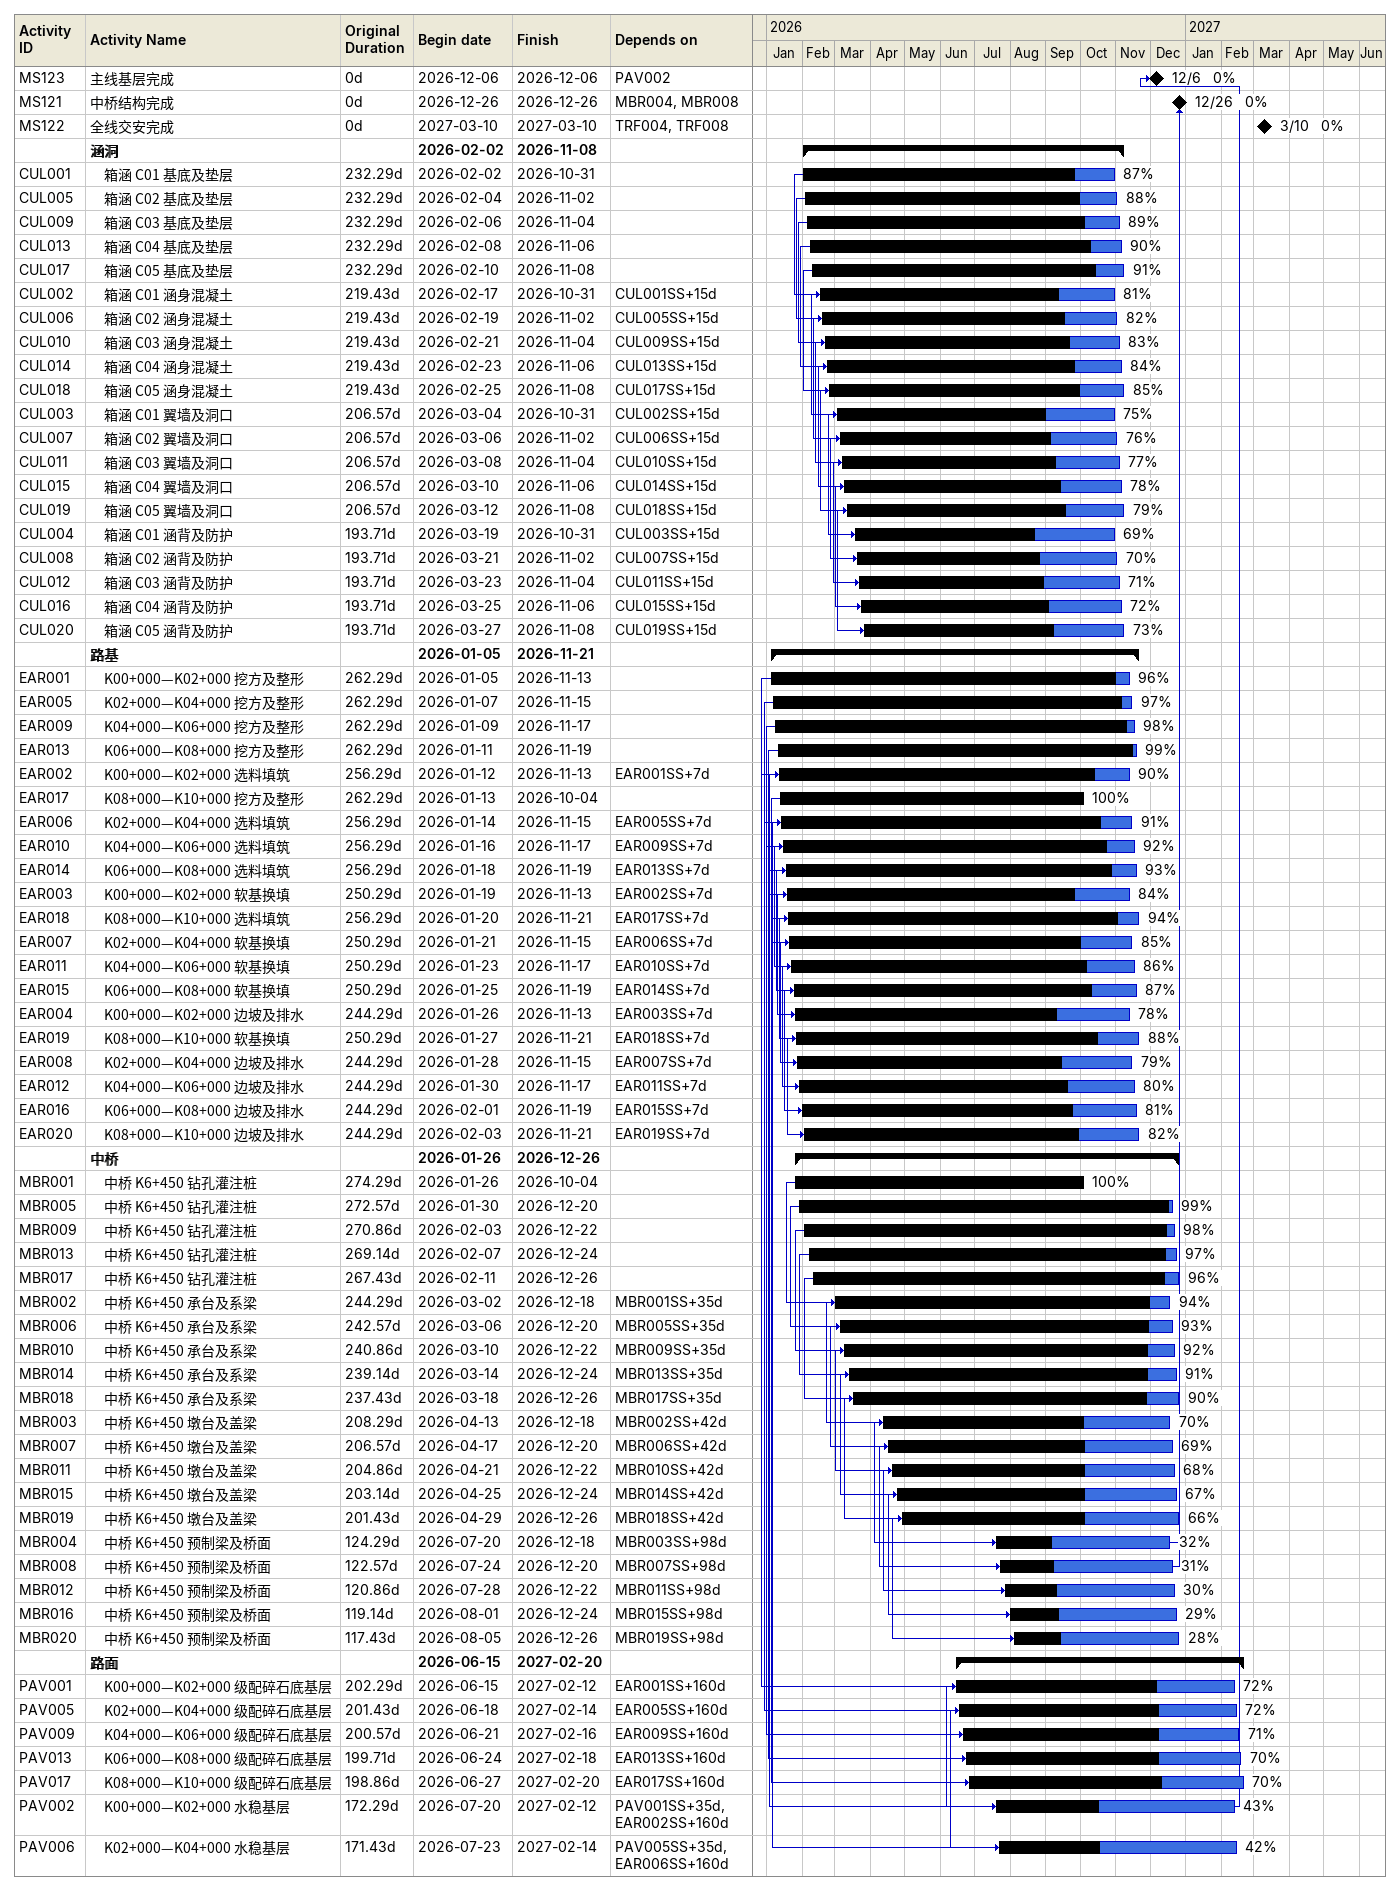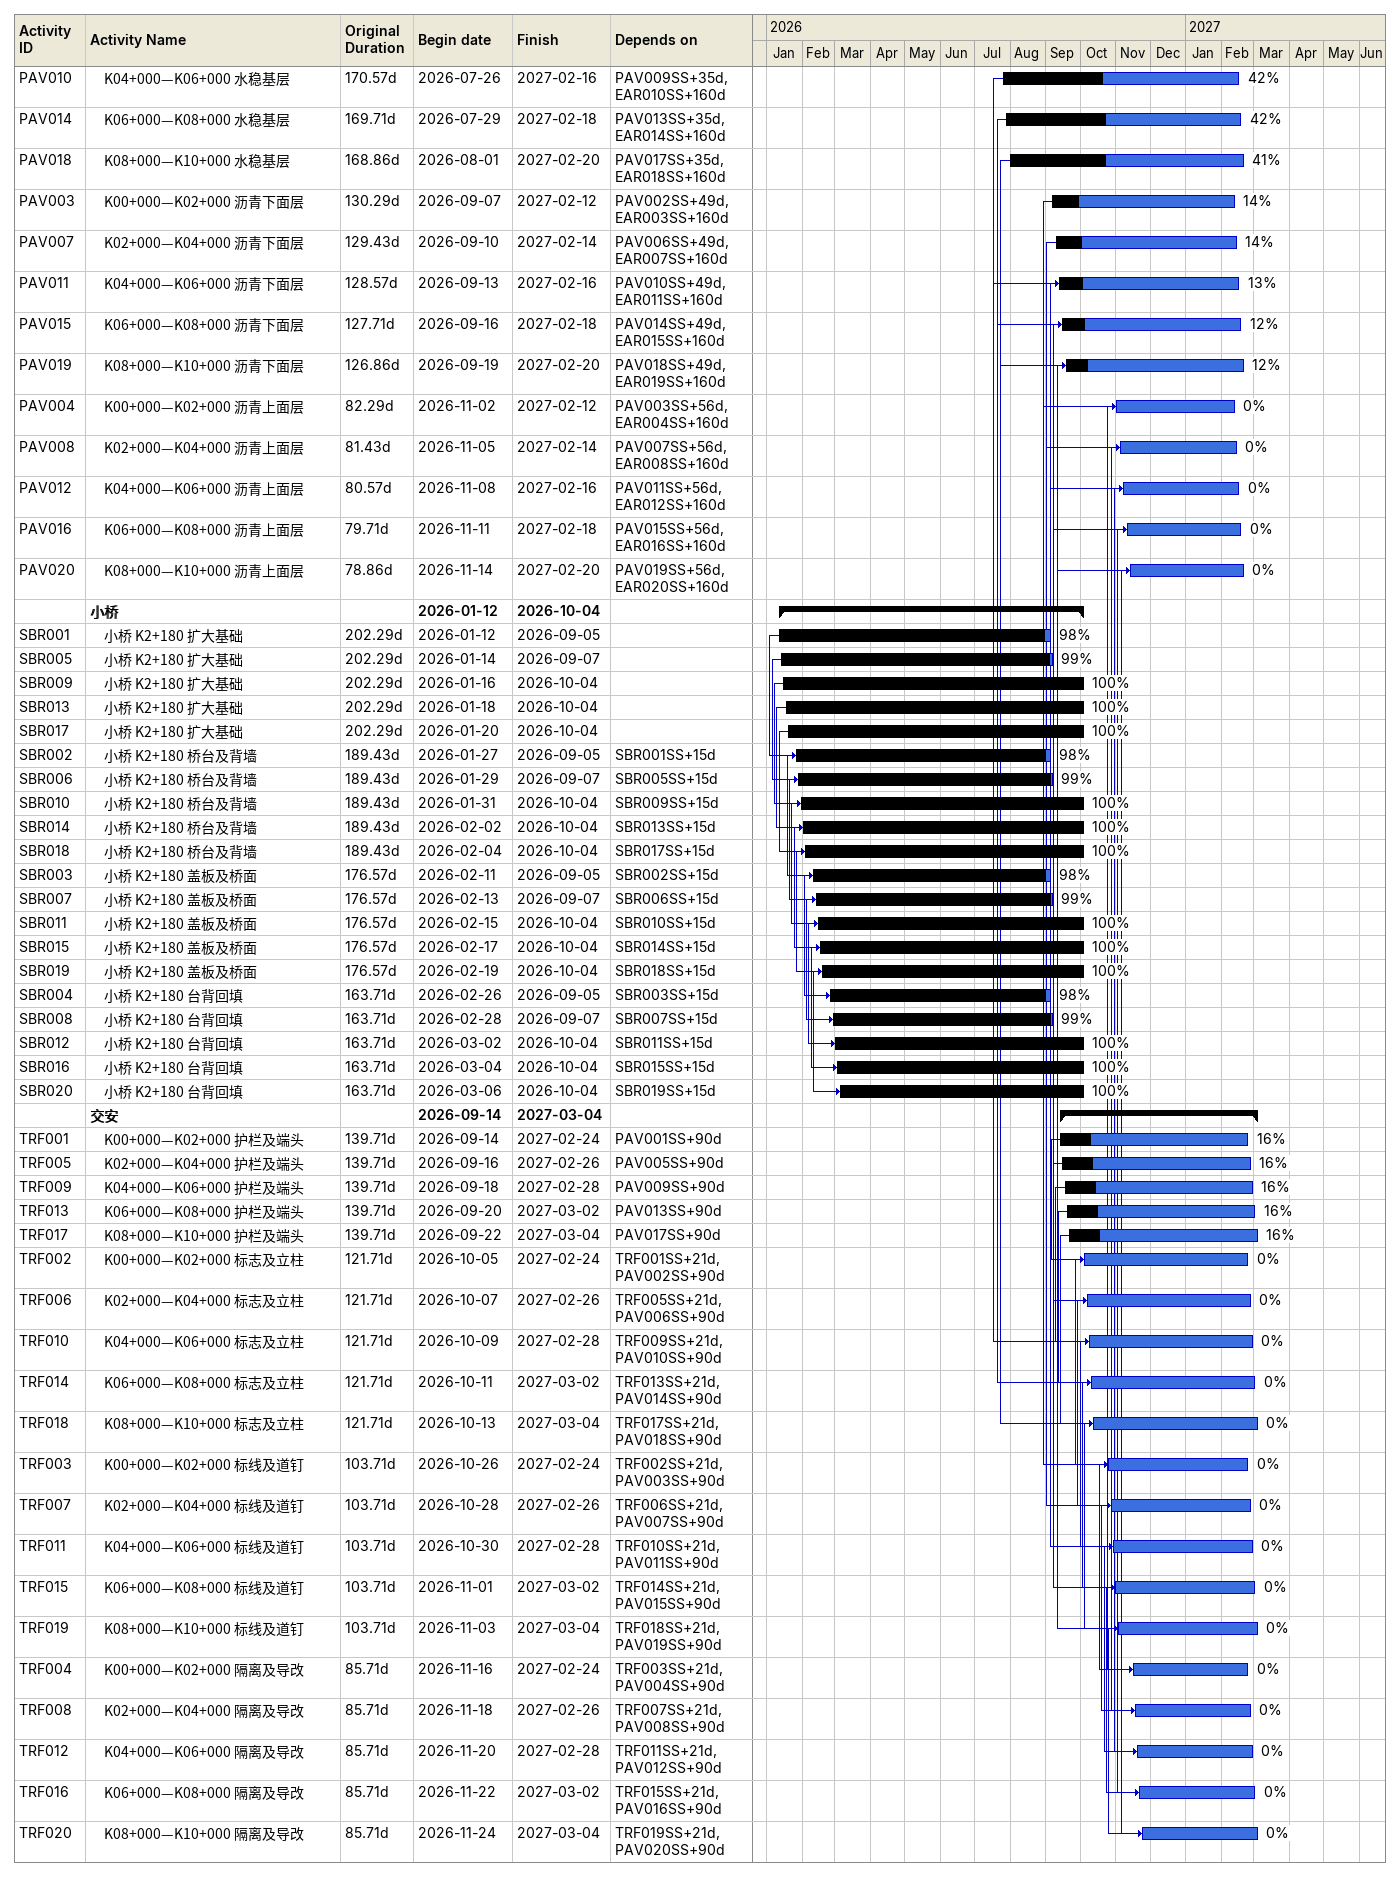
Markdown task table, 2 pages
| ID | Level | Task | Original duration | Start | Finish | Predecessors | % complete |
|---|---|---|---|---|---|---|---|
| MS123 | 1 | 主线基层完成 | 0d | 2026-12-06 | 2026-12-06 | PAV002 | 0 |
| MS121 | 1 | 中桥结构完成 | 0d | 2026-12-26 | 2026-12-26 | MBR004, MBR008 | 0 |
| MS122 | 1 | 全线交安完成 | 0d | 2027-03-10 | 2027-03-10 | TRF004, TRF008 | 0 |
|  | 1 | **涵洞** |  | 2026-02-02 | 2026-11-08 |  |  |
| CUL001 | 2 | 箱涵 C01 基底及垫层 | 232.29d | 2026-02-02 | 2026-10-31 |  | 87 |
| CUL005 | 2 | 箱涵 C02 基底及垫层 | 232.29d | 2026-02-04 | 2026-11-02 |  | 88 |
| CUL009 | 2 | 箱涵 C03 基底及垫层 | 232.29d | 2026-02-06 | 2026-11-04 |  | 89 |
| CUL013 | 2 | 箱涵 C04 基底及垫层 | 232.29d | 2026-02-08 | 2026-11-06 |  | 90 |
| CUL017 | 2 | 箱涵 C05 基底及垫层 | 232.29d | 2026-02-10 | 2026-11-08 |  | 91 |
| CUL002 | 2 | 箱涵 C01 涵身混凝土 | 219.43d | 2026-02-17 | 2026-10-31 | CUL001SS+15d | 81 |
| CUL006 | 2 | 箱涵 C02 涵身混凝土 | 219.43d | 2026-02-19 | 2026-11-02 | CUL005SS+15d | 82 |
| CUL010 | 2 | 箱涵 C03 涵身混凝土 | 219.43d | 2026-02-21 | 2026-11-04 | CUL009SS+15d | 83 |
| CUL014 | 2 | 箱涵 C04 涵身混凝土 | 219.43d | 2026-02-23 | 2026-11-06 | CUL013SS+15d | 84 |
| CUL018 | 2 | 箱涵 C05 涵身混凝土 | 219.43d | 2026-02-25 | 2026-11-08 | CUL017SS+15d | 85 |
| CUL003 | 2 | 箱涵 C01 翼墙及洞口 | 206.57d | 2026-03-04 | 2026-10-31 | CUL002SS+15d | 75 |
| CUL007 | 2 | 箱涵 C02 翼墙及洞口 | 206.57d | 2026-03-06 | 2026-11-02 | CUL006SS+15d | 76 |
| CUL011 | 2 | 箱涵 C03 翼墙及洞口 | 206.57d | 2026-03-08 | 2026-11-04 | CUL010SS+15d | 77 |
| CUL015 | 2 | 箱涵 C04 翼墙及洞口 | 206.57d | 2026-03-10 | 2026-11-06 | CUL014SS+15d | 78 |
| CUL019 | 2 | 箱涵 C05 翼墙及洞口 | 206.57d | 2026-03-12 | 2026-11-08 | CUL018SS+15d | 79 |
| CUL004 | 2 | 箱涵 C01 涵背及防护 | 193.71d | 2026-03-19 | 2026-10-31 | CUL003SS+15d | 69 |
| CUL008 | 2 | 箱涵 C02 涵背及防护 | 193.71d | 2026-03-21 | 2026-11-02 | CUL007SS+15d | 70 |
| CUL012 | 2 | 箱涵 C03 涵背及防护 | 193.71d | 2026-03-23 | 2026-11-04 | CUL011SS+15d | 71 |
| CUL016 | 2 | 箱涵 C04 涵背及防护 | 193.71d | 2026-03-25 | 2026-11-06 | CUL015SS+15d | 72 |
| CUL020 | 2 | 箱涵 C05 涵背及防护 | 193.71d | 2026-03-27 | 2026-11-08 | CUL019SS+15d | 73 |
|  | 1 | **路基** |  | 2026-01-05 | 2026-11-21 |  |  |
| EAR001 | 2 | K00+000—K02+000 挖方及整形 | 262.29d | 2026-01-05 | 2026-11-13 |  | 96 |
| EAR005 | 2 | K02+000—K04+000 挖方及整形 | 262.29d | 2026-01-07 | 2026-11-15 |  | 97 |
| EAR009 | 2 | K04+000—K06+000 挖方及整形 | 262.29d | 2026-01-09 | 2026-11-17 |  | 98 |
| EAR013 | 2 | K06+000—K08+000 挖方及整形 | 262.29d | 2026-01-11 | 2026-11-19 |  | 99 |
| EAR002 | 2 | K00+000—K02+000 选料填筑 | 256.29d | 2026-01-12 | 2026-11-13 | EAR001SS+7d | 90 |
| EAR017 | 2 | K08+000—K10+000 挖方及整形 | 262.29d | 2026-01-13 | 2026-10-04 |  | 100 |
| EAR006 | 2 | K02+000—K04+000 选料填筑 | 256.29d | 2026-01-14 | 2026-11-15 | EAR005SS+7d | 91 |
| EAR010 | 2 | K04+000—K06+000 选料填筑 | 256.29d | 2026-01-16 | 2026-11-17 | EAR009SS+7d | 92 |
| EAR014 | 2 | K06+000—K08+000 选料填筑 | 256.29d | 2026-01-18 | 2026-11-19 | EAR013SS+7d | 93 |
| EAR003 | 2 | K00+000—K02+000 软基换填 | 250.29d | 2026-01-19 | 2026-11-13 | EAR002SS+7d | 84 |
| EAR018 | 2 | K08+000—K10+000 选料填筑 | 256.29d | 2026-01-20 | 2026-11-21 | EAR017SS+7d | 94 |
| EAR007 | 2 | K02+000—K04+000 软基换填 | 250.29d | 2026-01-21 | 2026-11-15 | EAR006SS+7d | 85 |
| EAR011 | 2 | K04+000—K06+000 软基换填 | 250.29d | 2026-01-23 | 2026-11-17 | EAR010SS+7d | 86 |
| EAR015 | 2 | K06+000—K08+000 软基换填 | 250.29d | 2026-01-25 | 2026-11-19 | EAR014SS+7d | 87 |
| EAR004 | 2 | K00+000—K02+000 边坡及排水 | 244.29d | 2026-01-26 | 2026-11-13 | EAR003SS+7d | 78 |
| EAR019 | 2 | K08+000—K10+000 软基换填 | 250.29d | 2026-01-27 | 2026-11-21 | EAR018SS+7d | 88 |
| EAR008 | 2 | K02+000—K04+000 边坡及排水 | 244.29d | 2026-01-28 | 2026-11-15 | EAR007SS+7d | 79 |
| EAR012 | 2 | K04+000—K06+000 边坡及排水 | 244.29d | 2026-01-30 | 2026-11-17 | EAR011SS+7d | 80 |
| EAR016 | 2 | K06+000—K08+000 边坡及排水 | 244.29d | 2026-02-01 | 2026-11-19 | EAR015SS+7d | 81 |
| EAR020 | 2 | K08+000—K10+000 边坡及排水 | 244.29d | 2026-02-03 | 2026-11-21 | EAR019SS+7d | 82 |
|  | 1 | **中桥** |  | 2026-01-26 | 2026-12-26 |  |  |
| MBR001 | 2 | 中桥 K6+450 钻孔灌注桩 | 274.29d | 2026-01-26 | 2026-10-04 |  | 100 |
| MBR005 | 2 | 中桥 K6+450 钻孔灌注桩 | 272.57d | 2026-01-30 | 2026-12-20 |  | 99 |
| MBR009 | 2 | 中桥 K6+450 钻孔灌注桩 | 270.86d | 2026-02-03 | 2026-12-22 |  | 98 |
| MBR013 | 2 | 中桥 K6+450 钻孔灌注桩 | 269.14d | 2026-02-07 | 2026-12-24 |  | 97 |
| MBR017 | 2 | 中桥 K6+450 钻孔灌注桩 | 267.43d | 2026-02-11 | 2026-12-26 |  | 96 |
| MBR002 | 2 | 中桥 K6+450 承台及系梁 | 244.29d | 2026-03-02 | 2026-12-18 | MBR001SS+35d | 94 |
| MBR006 | 2 | 中桥 K6+450 承台及系梁 | 242.57d | 2026-03-06 | 2026-12-20 | MBR005SS+35d | 93 |
| MBR010 | 2 | 中桥 K6+450 承台及系梁 | 240.86d | 2026-03-10 | 2026-12-22 | MBR009SS+35d | 92 |
| MBR014 | 2 | 中桥 K6+450 承台及系梁 | 239.14d | 2026-03-14 | 2026-12-24 | MBR013SS+35d | 91 |
| MBR018 | 2 | 中桥 K6+450 承台及系梁 | 237.43d | 2026-03-18 | 2026-12-26 | MBR017SS+35d | 90 |
| MBR003 | 2 | 中桥 K6+450 墩台及盖梁 | 208.29d | 2026-04-13 | 2026-12-18 | MBR002SS+42d | 70 |
| MBR007 | 2 | 中桥 K6+450 墩台及盖梁 | 206.57d | 2026-04-17 | 2026-12-20 | MBR006SS+42d | 69 |
| MBR011 | 2 | 中桥 K6+450 墩台及盖梁 | 204.86d | 2026-04-21 | 2026-12-22 | MBR010SS+42d | 68 |
| MBR015 | 2 | 中桥 K6+450 墩台及盖梁 | 203.14d | 2026-04-25 | 2026-12-24 | MBR014SS+42d | 67 |
| MBR019 | 2 | 中桥 K6+450 墩台及盖梁 | 201.43d | 2026-04-29 | 2026-12-26 | MBR018SS+42d | 66 |
| MBR004 | 2 | 中桥 K6+450 预制梁及桥面 | 124.29d | 2026-07-20 | 2026-12-18 | MBR003SS+98d | 32 |
| MBR008 | 2 | 中桥 K6+450 预制梁及桥面 | 122.57d | 2026-07-24 | 2026-12-20 | MBR007SS+98d | 31 |
| MBR012 | 2 | 中桥 K6+450 预制梁及桥面 | 120.86d | 2026-07-28 | 2026-12-22 | MBR011SS+98d | 30 |
| MBR016 | 2 | 中桥 K6+450 预制梁及桥面 | 119.14d | 2026-08-01 | 2026-12-24 | MBR015SS+98d | 29 |
| MBR020 | 2 | 中桥 K6+450 预制梁及桥面 | 117.43d | 2026-08-05 | 2026-12-26 | MBR019SS+98d | 28 |
|  | 1 | **路面** |  | 2026-06-15 | 2027-02-20 |  |  |
| PAV001 | 2 | K00+000—K02+000 级配碎石底基层 | 202.29d | 2026-06-15 | 2027-02-12 | EAR001SS+160d | 72 |
| PAV005 | 2 | K02+000—K04+000 级配碎石底基层 | 201.43d | 2026-06-18 | 2027-02-14 | EAR005SS+160d | 72 |
| PAV009 | 2 | K04+000—K06+000 级配碎石底基层 | 200.57d | 2026-06-21 | 2027-02-16 | EAR009SS+160d | 71 |
| PAV013 | 2 | K06+000—K08+000 级配碎石底基层 | 199.71d | 2026-06-24 | 2027-02-18 | EAR013SS+160d | 70 |
| PAV017 | 2 | K08+000—K10+000 级配碎石底基层 | 198.86d | 2026-06-27 | 2027-02-20 | EAR017SS+160d | 70 |
| PAV002 | 2 | K00+000—K02+000 水稳基层 | 172.29d | 2026-07-20 | 2027-02-12 | PAV001SS+35d, EAR002SS+160d | 43 |
| PAV006 | 2 | K02+000—K04+000 水稳基层 | 171.43d | 2026-07-23 | 2027-02-14 | PAV005SS+35d, EAR006SS+160d | 42 |
| PAV010 | 2 | K04+000—K06+000 水稳基层 | 170.57d | 2026-07-26 | 2027-02-16 | PAV009SS+35d, EAR010SS+160d | 42 |
| PAV014 | 2 | K06+000—K08+000 水稳基层 | 169.71d | 2026-07-29 | 2027-02-18 | PAV013SS+35d, EAR014SS+160d | 42 |
| PAV018 | 2 | K08+000—K10+000 水稳基层 | 168.86d | 2026-08-01 | 2027-02-20 | PAV017SS+35d, EAR018SS+160d | 41 |
| PAV003 | 2 | K00+000—K02+000 沥青下面层 | 130.29d | 2026-09-07 | 2027-02-12 | PAV002SS+49d, EAR003SS+160d | 14 |
| PAV007 | 2 | K02+000—K04+000 沥青下面层 | 129.43d | 2026-09-10 | 2027-02-14 | PAV006SS+49d, EAR007SS+160d | 14 |
| PAV011 | 2 | K04+000—K06+000 沥青下面层 | 128.57d | 2026-09-13 | 2027-02-16 | PAV010SS+49d, EAR011SS+160d | 13 |
| PAV015 | 2 | K06+000—K08+000 沥青下面层 | 127.71d | 2026-09-16 | 2027-02-18 | PAV014SS+49d, EAR015SS+160d | 12 |
| PAV019 | 2 | K08+000—K10+000 沥青下面层 | 126.86d | 2026-09-19 | 2027-02-20 | PAV018SS+49d, EAR019SS+160d | 12 |
| PAV004 | 2 | K00+000—K02+000 沥青上面层 | 82.29d | 2026-11-02 | 2027-02-12 | PAV003SS+56d, EAR004SS+160d | 0 |
| PAV008 | 2 | K02+000—K04+000 沥青上面层 | 81.43d | 2026-11-05 | 2027-02-14 | PAV007SS+56d, EAR008SS+160d | 0 |
| PAV012 | 2 | K04+000—K06+000 沥青上面层 | 80.57d | 2026-11-08 | 2027-02-16 | PAV011SS+56d, EAR012SS+160d | 0 |
| PAV016 | 2 | K06+000—K08+000 沥青上面层 | 79.71d | 2026-11-11 | 2027-02-18 | PAV015SS+56d, EAR016SS+160d | 0 |
| PAV020 | 2 | K08+000—K10+000 沥青上面层 | 78.86d | 2026-11-14 | 2027-02-20 | PAV019SS+56d, EAR020SS+160d | 0 |
|  | 1 | **小桥** |  | 2026-01-12 | 2026-10-04 |  |  |
| SBR001 | 2 | 小桥 K2+180 扩大基础 | 202.29d | 2026-01-12 | 2026-09-05 |  | 98 |
| SBR005 | 2 | 小桥 K2+180 扩大基础 | 202.29d | 2026-01-14 | 2026-09-07 |  | 99 |
| SBR009 | 2 | 小桥 K2+180 扩大基础 | 202.29d | 2026-01-16 | 2026-10-04 |  | 100 |
| SBR013 | 2 | 小桥 K2+180 扩大基础 | 202.29d | 2026-01-18 | 2026-10-04 |  | 100 |
| SBR017 | 2 | 小桥 K2+180 扩大基础 | 202.29d | 2026-01-20 | 2026-10-04 |  | 100 |
| SBR002 | 2 | 小桥 K2+180 桥台及背墙 | 189.43d | 2026-01-27 | 2026-09-05 | SBR001SS+15d | 98 |
| SBR006 | 2 | 小桥 K2+180 桥台及背墙 | 189.43d | 2026-01-29 | 2026-09-07 | SBR005SS+15d | 99 |
| SBR010 | 2 | 小桥 K2+180 桥台及背墙 | 189.43d | 2026-01-31 | 2026-10-04 | SBR009SS+15d | 100 |
| SBR014 | 2 | 小桥 K2+180 桥台及背墙 | 189.43d | 2026-02-02 | 2026-10-04 | SBR013SS+15d | 100 |
| SBR018 | 2 | 小桥 K2+180 桥台及背墙 | 189.43d | 2026-02-04 | 2026-10-04 | SBR017SS+15d | 100 |
| SBR003 | 2 | 小桥 K2+180 盖板及桥面 | 176.57d | 2026-02-11 | 2026-09-05 | SBR002SS+15d | 98 |
| SBR007 | 2 | 小桥 K2+180 盖板及桥面 | 176.57d | 2026-02-13 | 2026-09-07 | SBR006SS+15d | 99 |
| SBR011 | 2 | 小桥 K2+180 盖板及桥面 | 176.57d | 2026-02-15 | 2026-10-04 | SBR010SS+15d | 100 |
| SBR015 | 2 | 小桥 K2+180 盖板及桥面 | 176.57d | 2026-02-17 | 2026-10-04 | SBR014SS+15d | 100 |
| SBR019 | 2 | 小桥 K2+180 盖板及桥面 | 176.57d | 2026-02-19 | 2026-10-04 | SBR018SS+15d | 100 |
| SBR004 | 2 | 小桥 K2+180 台背回填 | 163.71d | 2026-02-26 | 2026-09-05 | SBR003SS+15d | 98 |
| SBR008 | 2 | 小桥 K2+180 台背回填 | 163.71d | 2026-02-28 | 2026-09-07 | SBR007SS+15d | 99 |
| SBR012 | 2 | 小桥 K2+180 台背回填 | 163.71d | 2026-03-02 | 2026-10-04 | SBR011SS+15d | 100 |
| SBR016 | 2 | 小桥 K2+180 台背回填 | 163.71d | 2026-03-04 | 2026-10-04 | SBR015SS+15d | 100 |
| SBR020 | 2 | 小桥 K2+180 台背回填 | 163.71d | 2026-03-06 | 2026-10-04 | SBR019SS+15d | 100 |
|  | 1 | **交安** |  | 2026-09-14 | 2027-03-04 |  |  |
| TRF001 | 2 | K00+000—K02+000 护栏及端头 | 139.71d | 2026-09-14 | 2027-02-24 | PAV001SS+90d | 16 |
| TRF005 | 2 | K02+000—K04+000 护栏及端头 | 139.71d | 2026-09-16 | 2027-02-26 | PAV005SS+90d | 16 |
| TRF009 | 2 | K04+000—K06+000 护栏及端头 | 139.71d | 2026-09-18 | 2027-02-28 | PAV009SS+90d | 16 |
| TRF013 | 2 | K06+000—K08+000 护栏及端头 | 139.71d | 2026-09-20 | 2027-03-02 | PAV013SS+90d | 16 |
| TRF017 | 2 | K08+000—K10+000 护栏及端头 | 139.71d | 2026-09-22 | 2027-03-04 | PAV017SS+90d | 16 |
| TRF002 | 2 | K00+000—K02+000 标志及立柱 | 121.71d | 2026-10-05 | 2027-02-24 | TRF001SS+21d, PAV002SS+90d | 0 |
| TRF006 | 2 | K02+000—K04+000 标志及立柱 | 121.71d | 2026-10-07 | 2027-02-26 | TRF005SS+21d, PAV006SS+90d | 0 |
| TRF010 | 2 | K04+000—K06+000 标志及立柱 | 121.71d | 2026-10-09 | 2027-02-28 | TRF009SS+21d, PAV010SS+90d | 0 |
| TRF014 | 2 | K06+000—K08+000 标志及立柱 | 121.71d | 2026-10-11 | 2027-03-02 | TRF013SS+21d, PAV014SS+90d | 0 |
| TRF018 | 2 | K08+000—K10+000 标志及立柱 | 121.71d | 2026-10-13 | 2027-03-04 | TRF017SS+21d, PAV018SS+90d | 0 |
| TRF003 | 2 | K00+000—K02+000 标线及道钉 | 103.71d | 2026-10-26 | 2027-02-24 | TRF002SS+21d, PAV003SS+90d | 0 |
| TRF007 | 2 | K02+000—K04+000 标线及道钉 | 103.71d | 2026-10-28 | 2027-02-26 | TRF006SS+21d, PAV007SS+90d | 0 |
| TRF011 | 2 | K04+000—K06+000 标线及道钉 | 103.71d | 2026-10-30 | 2027-02-28 | TRF010SS+21d, PAV011SS+90d | 0 |
| TRF015 | 2 | K06+000—K08+000 标线及道钉 | 103.71d | 2026-11-01 | 2027-03-02 | TRF014SS+21d, PAV015SS+90d | 0 |
| TRF019 | 2 | K08+000—K10+000 标线及道钉 | 103.71d | 2026-11-03 | 2027-03-04 | TRF018SS+21d, PAV019SS+90d | 0 |
| TRF004 | 2 | K00+000—K02+000 隔离及导改 | 85.71d | 2026-11-16 | 2027-02-24 | TRF003SS+21d, PAV004SS+90d | 0 |
| TRF008 | 2 | K02+000—K04+000 隔离及导改 | 85.71d | 2026-11-18 | 2027-02-26 | TRF007SS+21d, PAV008SS+90d | 0 |
| TRF012 | 2 | K04+000—K06+000 隔离及导改 | 85.71d | 2026-11-20 | 2027-02-28 | TRF011SS+21d, PAV012SS+90d | 0 |
| TRF016 | 2 | K06+000—K08+000 隔离及导改 | 85.71d | 2026-11-22 | 2027-03-02 | TRF015SS+21d, PAV016SS+90d | 0 |
| TRF020 | 2 | K08+000—K10+000 隔离及导改 | 85.71d | 2026-11-24 | 2027-03-04 | TRF019SS+21d, PAV020SS+90d | 0 |
